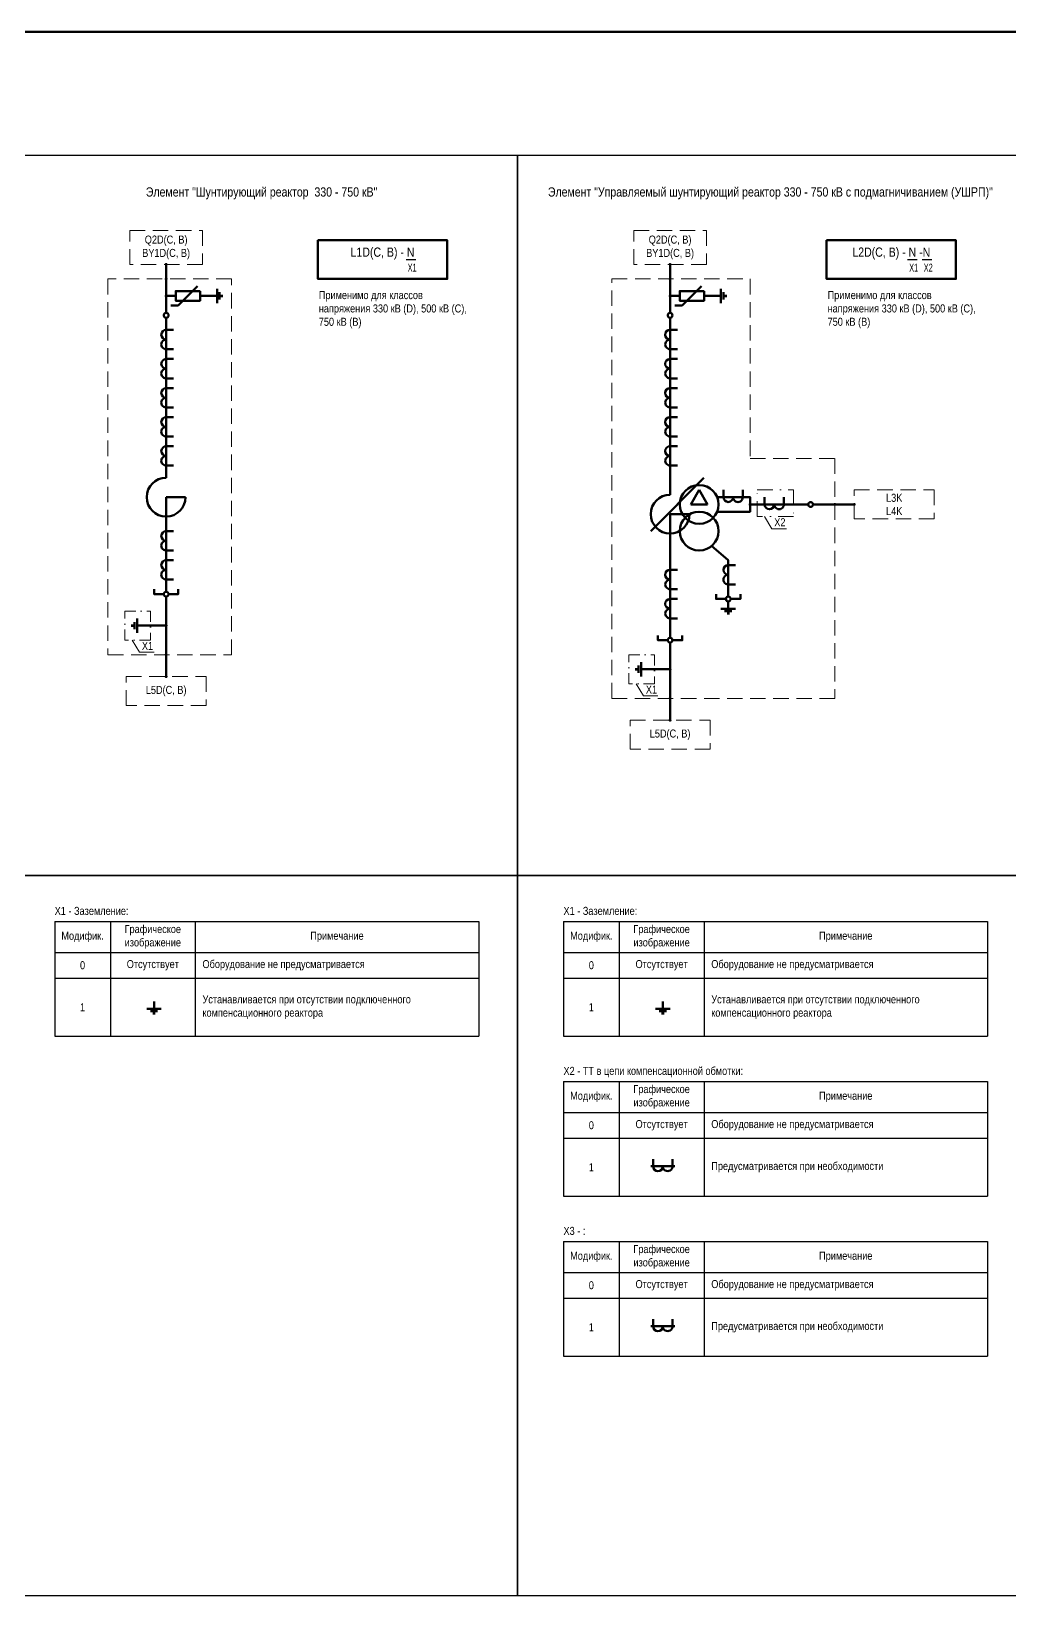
# Model space of a CAD drawing. Header units: millimetres. Extents: x 2565 to 10526, y 3800 to 9503.
# Drawn here: x 6360 to 6763, y 8849 to 9503 of the extents above; entities that cross this region are included whole.
import ezdxf
from ezdxf.enums import TextEntityAlignment as Align

# ---------------------------------------------------------------- set-up
doc = ezdxf.new("R2010")
doc.units = ezdxf.units.MM
doc.linetypes.add('штриховая2', pattern=[9.525, 6.35, -3.175])
doc.linetypes.add('штрихпунктирная2', pattern=[12.7, 6.35, -3.175, 0, -3.175])
for name, color, linetype, lineweight in [('Обводящая', 1, 'штрихпунктирная2', 13), ('Основная', 7, 'Continuous', 30), ('Толстая', 7, 'Continuous', 53), ('Штриховая', 7, 'штриховая2', 20)]:
    doc.layers.add(name, color=color, linetype=linetype, lineweight=lineweight)
doc.layers.add('Рамка', color=190, linetype='Continuous', lineweight=25, plot=False)
doc.styles.add('Narrow', font='ARIALN.TTF')
doc.styles.add('Вывод', font='tahoma.ttf', dxfattribs={"height": 2.5})
doc.styles.add('Компонент', font='ARIALN.TTF', dxfattribs={"height": 3.5})
doc.styles.add('Функция', font='ARIALN.TTF', dxfattribs={"height": 2})

# ---------------------------------------------------------------- blocks, each defined once
blk = doc.blocks.new('*U44')
at = {"color": 0, "ltscale": 0.35}
for q in [(4, 4), (-7, -4)]:
    blk.add_line((-4, -4), q, dxfattribs=at)
at = {"color": 0}
for p, q in [((9, 0), (5, 0)), ((-5, 0), (-9, 0))]:
    blk.add_line(p, q, dxfattribs=at)
at = {"color": 0, "ltscale": 0.35}
blk.add_lwpolyline([(5, 2), (-5, 2), (-5, -2), (5, -2)], close=True, dxfattribs=at)
at = {"layer": 'Основная'}
for tag, height, style, p in [('ОУ', 3.5, 'Компонент', (0, 6)), ('В1', 2.5, 'Вывод', (-7, -2)), ('F', 2, 'Функция', (-3, -5)), ('В2', 2.5, 'Вывод', (7, -2))]:
    blk.add_attdef(tag, text='', height=height, dxfattribs=dict(at, style=style)).set_placement(p, align=Align.MIDDLE_CENTER)
blk = doc.blocks.new('*U28')
at = {"color": 0}
for p, q in [((-3, 0), (0, 0)), ((0, -3), (0, 3)), ((1, -1.5), (1, 1.5)), ((2, -0.5), (2, 0.5))]:
    blk.add_line(p, q, dxfattribs=at)
blk = doc.blocks.new('*U132')
at = {"ltscale": 0.35}
for q in [(-8, 0), (0, -8)]:
    blk.add_line((0, 0), q, dxfattribs=at)
blk.add_arc((0, 0), 8, 180, 90, dxfattribs=at)
at = {"layer": 'Основная', "style": 'Компонент'}
blk.add_attdef('ОУ', text='', height=3.5, dxfattribs=at).set_placement((-17, 0), align=Align.MIDDLE_CENTER)
blk = doc.blocks.new('*U42')
at = {"color": 0, "lineweight": 50}
blk.add_line((0, -5), (0, 5), dxfattribs=at)
at = {"color": 0, "ltscale": 0.25}
for p, q in [((0, 4), (3, 4)), ((0, -4), (3, -4))]:
    blk.add_line(p, q, dxfattribs=at)
for centre, major_axis, start_param, end_param in [((0, -2), (-2, 0), 4.712389, 7.853982), ((0, 2), (0, -2), 3.141593, 6.283185)]:
    blk.add_ellipse(centre, major_axis=major_axis, ratio=1, start_param=start_param, end_param=end_param, dxfattribs=at)
at = {"layer": 'Основная'}
for tag, height, style, p in [('В1', 2.5, 'Вывод', (5, 6)), ('ОУ', 3.5, 'Компонент', (-6, 0)), ('В2', 2.5, 'Вывод', (5, -6))]:
    blk.add_attdef(tag, text='', height=height, dxfattribs=dict(at, style=style)).set_placement(p, align=Align.MIDDLE_CENTER)
blk = doc.blocks.new('*U134')
at = {"color": 0}
for p, q in [((-2, -0.5), (-2, 0.5)), ((-1, -1.5), (-1, 1.5)), ((0, -3), (0, 3)), ((3, 0), (0, 0))]:
    blk.add_line(p, q, dxfattribs=at)
blk = doc.blocks.new('*T151')
at = {"layer": 'Основная', "color": 0, "linetype": 'ByBlock', "lineweight": -2, "transparency": 16777216}
for p, q in [((0, 0), (175, 0)), ((0, 0), (0, -47.37)), ((23, 0), (23, -47.37)), ((58, 0), (58, -47.37)), ((175, 0), (175, -47.37)), ((0, -12.79), (175, -12.79)), ((0, -23.39), (175, -23.39)), ((0, -47.37), (175, -47.37))]:
    blk.add_line(p, q, dxfattribs=at)
at = {"layer": 'Основная', "color": 0, "transparency": 16777216, "char_height": 3.3, "style": 'Narrow'}
for s, insert, width, attachment_point in [('Модифик.', (11.5, -6.4), 20, 5), ('Графическое изображение', (40.5, -6.4), 32, 5), ('Примечание', (116.5, -6.4), 114, 5), ('0', (11.5, -18.09), 20, 5), ('Отсутствует', (40.5, -18.09), 32, 5), ('Оборудование не предусматривается', (61, -18.09), 111, 4), ('Устанавливается при отсутствии подключенного компенсационного реактора', (61, -35.38), 111, 4), ('1', (11.5, -35.38), 20, 5)]:
    blk.add_mtext(s, dxfattribs=dict(at, insert=insert, width=width, attachment_point=attachment_point))
blk = doc.blocks.new('*U26')
at = {"color": 0}
for p, q in [((3, 0), (-3, 0)), ((0, 3), (0, 0)), ((1.5, -1), (-1.5, -1)), ((0.5, -2), (-0.5, -2))]:
    blk.add_line(p, q, dxfattribs=at)
blk = doc.blocks.new('*T152')
at = {"layer": 'Основная', "color": 0, "linetype": 'ByBlock', "lineweight": -2, "transparency": 16777216}
for p, q in [((0, 0), (175, 0)), ((0, 0), (0, -47.37)), ((23, 0), (23, -47.37)), ((58, 0), (58, -47.37)), ((175, 0), (175, -47.37)), ((0, -12.79), (175, -12.79)), ((0, -23.39), (175, -23.39)), ((0, -47.37), (175, -47.37))]:
    blk.add_line(p, q, dxfattribs=at)
at = {"layer": 'Основная', "color": 0, "transparency": 16777216, "char_height": 3.3, "style": 'Narrow'}
for s, insert, width, attachment_point in [('Модифик.', (11.5, -6.4), 20, 5), ('Графическое изображение', (40.5, -6.4), 32, 5), ('Примечание', (116.5, -6.4), 114, 5), ('0', (11.5, -18.09), 20, 5), ('Отсутствует', (40.5, -18.09), 32, 5), ('Оборудование не предусматривается', (61, -18.09), 111, 4), ('Устанавливается при отсутствии подключенного компенсационного реактора', (61, -35.38), 111, 4), ('1', (11.5, -35.38), 20, 5)]:
    blk.add_mtext(s, dxfattribs=dict(at, insert=insert, width=width, attachment_point=attachment_point))
blk = doc.blocks.new('*U107')
at = {"ltscale": 0.35}
for q in [(-8, 0), (0, -8)]:
    blk.add_line((0, 0), q, dxfattribs=at)
blk.add_arc((0, 0), 8, 180, 90, dxfattribs=at)
at = {"layer": 'Основная', "style": 'Компонент'}
blk.add_attdef('ОУ', text='', height=3.5, dxfattribs=at).set_placement((-17, 0), align=Align.MIDDLE_CENTER)
blk = doc.blocks.new('*U158')
at = {"ltscale": 0.25}
for p, q in [((-3.46, 0), (0, 6)), ((-3.46, 0), (3.46, 0)), ((0, 6), (3.46, 0))]:
    blk.add_line(p, q, dxfattribs=at)
blk.add_circle((0, 0), 8, dxfattribs=at)
at = {"layer": 'Основная', "style": 'Компонент'}
blk.add_attdef('ОУ', text='', height=3.5, dxfattribs=at).set_placement((-17, 0), align=Align.MIDDLE_CENTER)
blk = doc.blocks.new('*U27')
at = {"color": 0}
for p, q in [((-3, 0), (3, 0)), ((0, 3), (0, 0)), ((-1.5, -1), (1.5, -1)), ((-0.5, -2), (0.5, -2))]:
    blk.add_line(p, q, dxfattribs=at)
blk = doc.blocks.new('*U43')
at = {"color": 0, "ltscale": 0.25}
for p, q in [((-4, 0), (-4, 3)), ((4, 0), (4, 3))]:
    blk.add_line(p, q, dxfattribs=at)
at = {"color": 0, "lineweight": 50}
blk.add_line((5, 0), (-5, 0), dxfattribs=at)
at = {"color": 0, "ltscale": 0.25}
for centre, major_axis, start_param, end_param in [((2, 0), (0, -2), 4.712389, 7.853982), ((-2, 0), (2, 0), 3.141593, 6.283185)]:
    blk.add_ellipse(centre, major_axis=major_axis, ratio=1, start_param=start_param, end_param=end_param, dxfattribs=at)
at = {"layer": 'Основная'}
for tag, height, style, p in [('В1', 2.5, 'Вывод', (-6, 5)), ('В2', 2.5, 'Вывод', (6, 5)), ('ОУ', 3.5, 'Компонент', (0, -6))]:
    blk.add_attdef(tag, text='', height=height, dxfattribs=dict(at, style=style)).set_placement(p, align=Align.MIDDLE_CENTER)
blk = doc.blocks.new('*T163')
at = {"layer": 'Основная', "color": 0, "linetype": 'ByBlock', "lineweight": -2, "transparency": 16777216}
for p, q in [((0, 0), (175, 0)), ((0, 0), (0, -47.37)), ((23, 0), (23, -47.37)), ((58, 0), (58, -47.37)), ((175, 0), (175, -47.37)), ((0, -12.79), (175, -12.79)), ((0, -23.39), (175, -23.39)), ((0, -47.37), (175, -47.37))]:
    blk.add_line(p, q, dxfattribs=at)
at = {"layer": 'Основная', "color": 0, "transparency": 16777216, "char_height": 3.3, "style": 'Narrow'}
for s, insert, width, attachment_point in [('Модифик.', (11.5, -6.4), 20, 5), ('Графическое изображение', (40.5, -6.4), 32, 5), ('Примечание', (116.5, -6.4), 114, 5), ('0', (11.5, -18.09), 20, 5), ('Отсутствует', (40.5, -18.09), 32, 5), ('Оборудование не предусматривается', (61, -18.09), 111, 4), ('1', (11.5, -35.38), 20, 5), ('Предусматривается при необходимости', (61, -35.38), 111, 4)]:
    blk.add_mtext(s, dxfattribs=dict(at, insert=insert, width=width, attachment_point=attachment_point))
blk = doc.blocks.new('*T284')
at = {"layer": 'Основная', "color": 0, "linetype": 'ByBlock', "lineweight": -2, "transparency": 16777216}
for p, q in [((0, 0), (175, 0)), ((0, 0), (0, -47.37)), ((23, 0), (23, -47.37)), ((58, 0), (58, -47.37)), ((175, 0), (175, -47.37)), ((0, -12.79), (175, -12.79)), ((0, -23.39), (175, -23.39)), ((0, -47.37), (175, -47.37))]:
    blk.add_line(p, q, dxfattribs=at)
at = {"layer": 'Основная', "color": 0, "transparency": 16777216, "char_height": 3.3, "style": 'Narrow'}
for s, insert, width, attachment_point in [('Модифик.', (11.5, -6.4), 20, 5), ('Графическое изображение', (40.5, -6.4), 32, 5), ('Примечание', (116.5, -6.4), 114, 5), ('0', (11.5, -18.09), 20, 5), ('Отсутствует', (40.5, -18.09), 32, 5), ('Оборудование не предусматривается', (61, -18.09), 111, 4), ('1', (11.5, -35.38), 20, 5), ('Предусматривается при необходимости', (61, -35.38), 111, 4)]:
    blk.add_mtext(s, dxfattribs=dict(at, insert=insert, width=width, attachment_point=attachment_point))

msp = doc.modelspace()

# ---------------------------------------------------------------- linework, layer by layer
at = {"layer": 'Обводящая'}
msp.add_lwpolyline([(6659, 9314), (6674, 9314), (6674, 9303), (6659, 9303)], close=True, dxfattribs=at)
for points in [[(6662, 9303), (6665, 9298), (6671, 9298)], [(6401, 9252), (6404, 9247), (6410, 9247)], [(6609, 9234), (6612, 9229), (6618, 9229)]]:
    msp.add_lwpolyline(points, dxfattribs=at)
at = {"layer": 'Обводящая', "linetype": 'штрихпунктирная2', "ltscale": 0.7}
for points in [[(6398, 9264), (6408.5, 9264), (6408.5, 9252), (6398, 9252)], [(6606, 9246), (6616.5, 9246), (6616.5, 9234), (6606, 9234)]]:
    msp.add_lwpolyline(points, close=True, dxfattribs=at)
at = {"layer": 'Основная', "color": 5, "lineweight": 70}
msp.add_lwpolyline([(4029, 9503), (7464, 9503), (7464, 7944), (4029, 7944)], close=True, dxfattribs=at)
at = {"layer": 'Основная'}
for points in [[(6514, 9409), (6518, 9409)], [(6721, 9409), (6725, 9409)], [(6727, 9409), (6731, 9409)]]:
    msp.add_lwpolyline(points, dxfattribs=at)
at = {"layer": 'Рамка'}
for points in [[(6350, 9155), (6560, 9155), (6560, 9452), (6350, 9452)], [(6560, 9155), (6770, 9155), (6770, 9452), (6560, 9452)], [(6350, 8858), (6560, 8858), (6560, 9155), (6350, 9155)], [(6560, 8858), (6770, 8858), (6770, 9155), (6560, 9155)]]:
    msp.add_lwpolyline(points, close=True, dxfattribs=at)
at = {"layer": 'Толстая'}
for points in [[(6477.62, 9417), (6531, 9417), (6531, 9401), (6477.62, 9401)], [(6687.62, 9417), (6741, 9417), (6741, 9401), (6687.62, 9401)]]:
    msp.add_lwpolyline(points, close=True, dxfattribs=at)
for points in [[(6415, 9407), (6415, 9387)], [(6623, 9407), (6623, 9387)], [(6415, 9385), (6415, 9319)], [(6623, 9385), (6623, 9312)], [(6615, 9297), (6636.93, 9318.93)], [(6642.42, 9311), (6656, 9311), (6656, 9305), (6642.42, 9305)], [(6680, 9308), (6656, 9308)], [(6682, 9308), (6699, 9308), (6699, 9308)], [(6415, 9303), (6415, 9272)], [(6623, 9296), (6623, 9253)], [(6640.15, 9290.87), (6647, 9285), (6647, 9270)], [(6410, 9273), (6410, 9271), (6414, 9271)], [(6415, 9237), (6415, 9270)], [(6416, 9271), (6420, 9271), (6420, 9273)], [(6642, 9271), (6642, 9269), (6646, 9269)], [(6648, 9269), (6652, 9269), (6652, 9271)], [(6406, 9258), (6415, 9258)], [(6618, 9254), (6618, 9252), (6622, 9252)], [(6623, 9219), (6623, 9251)], [(6624, 9252), (6628, 9252), (6628, 9254)], [(6614, 9240), (6623, 9240)]]:
    msp.add_lwpolyline(points, dxfattribs=at)
at = {"layer": 'Толстая', "ltscale": 0.25, "const_width": 0.6}
for points in [[(6414.7, 9401, 1), (6415.3, 9401, 1)], [(6622.7, 9401, 1), (6623.3, 9401, 1)], [(6414.7, 9394, 1), (6415.3, 9394, 1)], [(6622.7, 9394, 1), (6623.3, 9394, 1)], [(6655.7, 9308, 1), (6656.3, 9308, 1)], [(6690.7, 9308, 1), (6691.3, 9308, 1)], [(6698.7, 9308, 1), (6699.3, 9308, 1)], [(6414.7, 9258, 1), (6415.3, 9258, 1)], [(6414.7, 9246, 1), (6415.3, 9246, 1)], [(6414.7, 9237, 1), (6415.3, 9237, 1)], [(6622.7, 9240, 1), (6623.3, 9240, 1)], [(6622.7, 9228, 1), (6623.3, 9228, 1)], [(6622.7, 9219, 1), (6623.3, 9219, 1)]]:
    msp.add_lwpolyline(points, format="xyb", close=True, dxfattribs=at)
at = {"layer": 'Толстая'}
msp.add_lwpolyline([(6636.93, 9318.93, 0, 1, 0), (6635.51, 9317.51, 0, 0, 0)], format="xyseb", dxfattribs=at)
for centre, radius in [((6415, 9386), 1), ((6623, 9386), 1), ((6681, 9308), 1), ((6635, 9297), 8), ((6415, 9271), 1), ((6647, 9269), 1), ((6623, 9252), 1)]:
    msp.add_circle(centre, radius, dxfattribs=at)
at = {"layer": 'Штриховая', "linetype": 'штриховая2'}
for points in [[(6400, 9421), (6430, 9421), (6430, 9407), (6400, 9407)], [(6608, 9421), (6638, 9421), (6638, 9407), (6608, 9407)], [(6699, 9314), (6732, 9314), (6732, 9302), (6699, 9302)], [(6398.5, 9237), (6431.5, 9237), (6431.5, 9225), (6398.5, 9225)], [(6606.5, 9219), (6639.5, 9219), (6639.5, 9207), (6606.5, 9207)]]:
    msp.add_lwpolyline(points, close=True, dxfattribs=at)
at = {"layer": 'Штриховая', "ltscale": 0.7, "const_width": 0.6}
for points in [[(6414.7, 9407, 1), (6415.3, 9407, 1)], [(6622.7, 9407, 1), (6623.3, 9407, 1)]]:
    msp.add_lwpolyline(points, format="xyb", close=True, dxfattribs=at)
at = {"layer": 'Штриховая'}
msp.add_lwpolyline([(6442, 9401), (6391, 9401), (6391, 9246), (6442, 9246)], close=True, dxfattribs=at)
msp.add_lwpolyline([(6599, 9401), (6656, 9401), (6656, 9327), (6691, 9327), (6691, 9228), (6599, 9228), (6599, 9401)], dxfattribs=at)

# ---------------------------------------------------------------- block references
for name, p in [('*T151', (6369, 9136)), ('*T152', (6579, 9136)), ('*T163', (6579, 9070)), ('*T284', (6579, 9004))]:
    msp.add_blockref(name, p)
at = {"layer": 'Толстая', "ltscale": 0.35}
for p in [(6424, 9394), (6632, 9394)]:
    msp.add_blockref('*U44', p, dxfattribs=at)
at = {"layer": 'Толстая', "ltscale": 0.25}
for name, p in [('*U28', (6436, 9394)), ('*U28', (6644, 9394)), ('*U42', (6415, 9376)), ('*U42', (6623, 9376)), ('*U42', (6415, 9364)), ('*U42', (6623, 9364)), ('*U42', (6415, 9352)), ('*U42', (6623, 9352)), ('*U42', (6415, 9340)), ('*U42', (6623, 9340)), ('*U42', (6415, 9328)), ('*U42', (6623, 9328)), ('*U43', (6649, 9311)), ('*U43', (6666, 9308)), ('*U42', (6415, 9293)), ('*U42', (6415, 9281)), ('*U42', (6623, 9277)), ('*U42', (6647, 9279)), ('*U42', (6623, 9265)), ('*U27', (6647, 9265)), ('*U134', (6403, 9258)), ('*U134', (6611, 9240)), ('*U26', (6410, 9100)), ('*U26', (6620, 9100)), ('*U43', (6620, 9035)), ('*U43', (6620, 8969))]:
    msp.add_blockref(name, p, dxfattribs=at)
at = {"layer": 'Толстая', "ltscale": 0.35, "xscale": -1}
for name, p in [('*U132', (6415, 9311)), ('*U158', (6635, 9308)), ('*U107', (6623, 9304))]:
    msp.add_blockref(name, p, dxfattribs=at)

# ---------------------------------------------------------------- texts
at = {"layer": 'Основная', "style": 'Narrow'}
for s, p in [('Элемент "Шунтирующий реактор  330 - 750 кВ" ', (6455, 9435)), ('Элемент "Управляемый шунтирующий реактор 330 - 750 кВ с подмагничиванием (УШРП)" ', (6665, 9435))]:
    msp.add_text(s, height=3.8, dxfattribs=at).set_placement(p, align=Align.CENTER)
at = {"layer": 'Основная', "style": 'Narrow', "width": 0.8}
for s, p in [('X1', (6514.69, 9404)), ('X1', (6721.69, 9404)), ('X2', (6727.69, 9404))]:
    msp.add_text(s, height=3.3, dxfattribs=at).set_placement(p)
at = {"layer": 'Основная', "style": 'Narrow'}
for s, p in [('X2', (6666, 9299)), ('X1', (6405, 9248)), ('X1', (6613, 9230))]:
    msp.add_text(s, height=3.3, dxfattribs=at).set_placement(p)
for s, insert, char_height, width, attachment_point in [('\\pi-11.4,l11.4,t11.4;L1D(C, B) - N', (6504.31, 9411.5), 3.8, 53.3807, 5), ('\\pi-11.4,l11.4,t11.4;L2D(C, B) - N -N', (6714.31, 9411.5), 3.8, 53.3807, 5), ('Применимо для классов напряжения 330 кВ (D), 500 кВ (C), 750 кВ (B)', (6478, 9396), 3.3, 65, 1), ('Применимо для классов напряжения 330 кВ (D), 500 кВ (C), 750 кВ (B)', (6688, 9396), 3.3, 65, 1), ('\\pi-9.9,l9.9,t9.9;L5D(C, B)', (6415, 9231), 3.3, 33, 5), ('\\pi-9.9,l9.9,t9.9;L5D(C, B)', (6623, 9213), 3.3, 33, 5), ('\\pi-9.9,l9.9,t9.9;X1 - Заземление:', (6369, 9142), 3.3, 166, 1), ('\\pi-9.9,l9.9,t9.9;X1 - Заземление:', (6579, 9142), 3.3, 166, 1), ('\\pi-9.9,l9.9,t9.9;X2 - ТТ в цепи компенсационной обмотки:', (6579, 9076), 3.3, 166, 1), ('\\pi-9.9,l9.9,t9.9;X3 - :', (6579, 9010), 3.3, 166, 1)]:
    msp.add_mtext(s, dxfattribs=dict(at, insert=insert, char_height=char_height, width=width, attachment_point=attachment_point))
at = {"layer": 'Основная', "color": 2, "insert": (6715.5, 9308), "char_height": 3.3, "width": 33, "attachment_point": 5, "style": 'Narrow'}
msp.add_mtext('{\\C256;L3K\\PL4K}', dxfattribs=at)
at = {"layer": 'Штриховая', "ltscale": 0.7, "char_height": 3.3, "width": 30, "attachment_point": 5, "style": 'Narrow'}
for insert in [(6415, 9414), (6623, 9414)]:
    msp.add_mtext('Q2D(C, B)\\PBY1D(C, B)', dxfattribs=dict(at, insert=insert))

doc.saveas('drawing.dxf')
